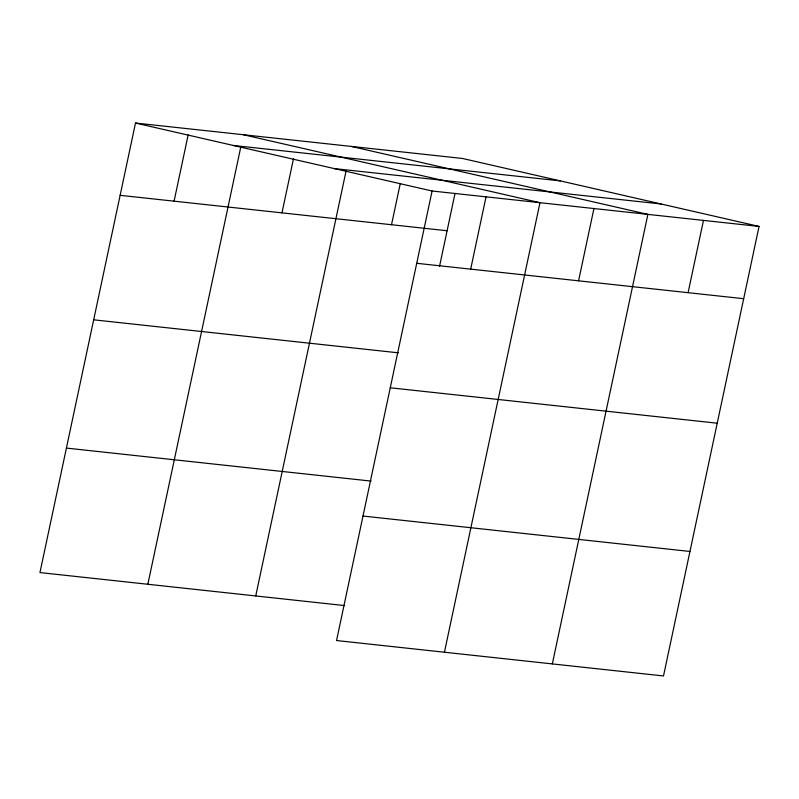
<?xml version="1.0" encoding="UTF-8"?>
<svg xmlns="http://www.w3.org/2000/svg" width="799" height="799" viewBox="0 0 799 799"><rect width="100%" height="100%" fill="white"/><g stroke="black" fill="none" stroke-linecap="round" stroke-linejoin="round"><path stroke-width="1.2" d="M759.05 226.427L432.089 191.001L336.539 640.538L663.5 675.954L759.05 226.427L462.461 158.462L135.5 123.046L39.95 572.573L344.679 605.592M174.082 201.168L188.165 134.911M147.845 584.269L240.839 146.776M281.977 212.864L293.503 158.651M255.74 595.954L346.167 170.517M391.51 224.729L400.219 183.77M439.57 266.147L455.031 193.398M470.681 269.133L486.042 196.844M444.434 652.224L539.984 202.696L243.395 134.731M578.576 280.819L593.937 208.539M552.329 663.909L647.889 214.382L351.29 146.417M688.099 292.684L703.47 220.404M233.378 145.468L560.329 180.894M334.222 168.579L661.173 203.995M120.14 195.326L447.09 230.751M416.728 263.29L743.689 298.706M93.673 319.82L398.401 352.828M390.262 387.785L717.222 423.2M66.407 448.089L371.136 481.098M363.006 516.044L689.956 551.46M135.5 123.046L432.089 191.001"/></g></svg>
